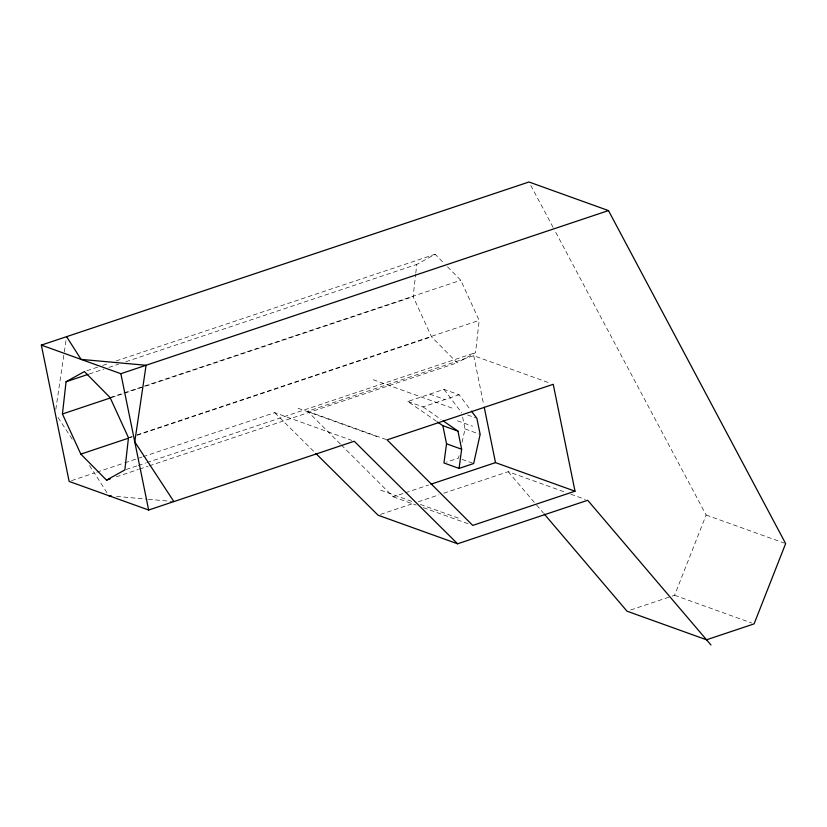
<?xml version="1.0" encoding="UTF-8"?>
<svg xmlns="http://www.w3.org/2000/svg" width="827" height="827" viewBox="0 0 827 827"><rect width="100%" height="100%" fill="white"/><g stroke="black" fill="none" stroke-linecap="round" stroke-linejoin="round"><path stroke-width="0.62" stroke-dasharray="4.13 3.1" d="M447.5 266.801L460.794 280.26L479.174 320.4L475.546 352.633L457.228 362.815L431.529 336.806L413.138 296.655L415.65 274.347M415.795 273.106L416.767 264.433L435.095 254.251L443.954 263.213M55.812 409.437L64.113 353.274M64.31 351.992L66.191 339.225M459.088 455.667L458.551 458.096L446.384 462.169M462.066 442.311L465.043 428.955L462.014 414.141M672.144 596.102L674.584 595.285L706.134 515.004L555.051 231.033M86.835 370.744L97.834 367.074M102.724 365.431L107.613 363.797M116.162 360.934L435.095 254.251M89.285 373.98L103.954 369.08M108.844 367.436L118.612 364.169M125.942 361.719L416.767 264.433M110.094 397.57L460.794 280.26M111.325 397.622L413.138 296.655M128.474 437.721L132.144 436.491M137.024 434.857L479.174 320.4M129.705 437.772L132.144 436.956M137.034 435.312L431.529 336.806M71.546 480.632L94.361 472.992L107.51 493.564M96.8 472.176L123.605 463.213M124.825 462.8L141.882 457.093M143.102 456.69L274.719 412.663L351.816 440.388M126.066 469.54L137.065 465.859M138.285 465.456L145.614 462.996M146.844 462.593L475.546 352.633M340.373 444.047L307.572 411.277L473.716 355.703L550.823 383.428M116.297 476.859L138.295 469.498M139.515 469.095L148.074 466.232M149.294 465.818L457.228 362.815M436.48 421.274L407.876 401.457L443.996 389.372L459.109 394.799L470.697 410.151M407.876 401.457L422.979 406.884L459.109 394.799M341.293 444.957L393.228 496.831L404.186 493.161M405.406 492.758L428.541 485.015M380.513 514.394L413.335 503.416M418.204 501.782L438.868 494.866M443.737 493.243L508.171 471.69L565.999 492.478M630.681 609.975L670.924 596.505M116.545 496.417L147.123 499.167M148.395 499.291L172.605 501.472M429.792 394.128L444.905 399.555M373.173 379.727L452.689 408.311M467.575 414.989L475.711 417.914M457.445 420.798L472.558 426.225M706.134 515.004L784.441 543.163M465.043 428.955L480.146 434.382M570.826 494.215L585.278 499.405M462.035 459.347L472.496 463.11M307.572 411.277L387.088 439.871M298.082 408.259L377.598 436.842M674.584 595.285L751.691 623.01M380.647 490.163L411.97 501.431M420.405 504.46L460.163 518.756M393.228 496.831L416.115 505.059M423.341 507.654L467.917 523.677M422.979 406.884L440.998 419.372M274.719 412.663L314.963 452.586M508.171 471.69L535.793 504.108M536.63 505.09L543.329 512.947M443.996 389.372L461.766 412.9M58.035 417.532L72.704 439.933M89.471 465.529L94.361 472.992M530.789 185.413L554.452 229.896M473.716 355.703L483.712 404.754"/><path stroke-width="1.24" d="M62.438 413.976L66.067 381.743L84.395 371.571L110.094 397.57L128.474 437.721L124.846 469.943L106.528 480.125L80.829 454.116L62.438 413.976L110.094 398.035M437.535 422.008L442.838 425.678L446.528 443.799L443.954 462.975L459.068 468.413L473.654 463.533L480.146 434.382L476.879 418.338L471.473 411.174M459.068 468.413L461.642 449.237L457.951 431.115L443.117 420.84M710.982 645.008L587.687 500.273L457.589 543.794L354.225 441.246L148.653 510.021L69.137 481.428L41.35 345.107L528.97 181.992L608.476 210.585L785.65 543.597L754.1 623.868L706.537 639.788L627.021 611.194L544.166 513.929M66.067 381.743L88.065 374.393M41.35 345.107L120.866 373.701L608.476 210.585M80.829 454.116L128.485 438.176M106.528 480.125L110.187 478.905M430.97 484.198L495.507 462.613L575.023 491.197L553.232 384.297L387.088 439.871L472.734 525.414L575.023 491.197M108.895 495.724L111.449 495.952M442.838 425.678L457.951 431.115M446.528 443.799L461.642 449.237M457.589 543.794L378.084 515.211L315.883 453.496M173.877 501.586L134.76 441.856L146.079 365.265L81.108 359.404L66.573 336.672M484.229 407.266L495.507 462.613M120.866 373.701L148.653 510.021"/></g></svg>
